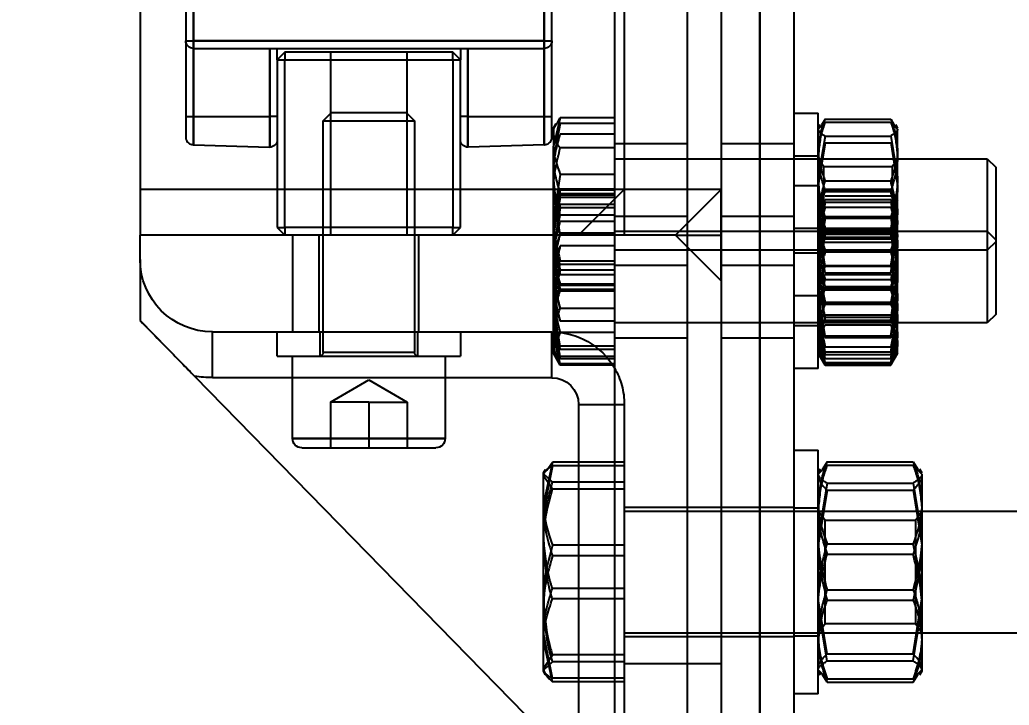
# Model space of a CAD drawing. Header units: metres. Extents: x 0 to 63075, y 0 to 44550.
# Drawn here: x 39040 to 39104.9, y 16351 to 16396 of the extents above; entities that cross this region are included whole.
import ezdxf

# ---------------------------------------------------------------- set-up
doc = ezdxf.new("R2010")
doc.units = ezdxf.units.M
doc.header["$LTSCALE"] = 75
doc.linetypes.add('HIDDEN2', pattern=[4.7625, 3.175, -1.5875])
for name, color, linetype in [('SDM', 7, 'Continuous'), ('SL4', 4, 'Continuous'), ('ST1', 7, 'HIDDEN2')]:
    doc.layers.add(name, color=color, linetype=linetype)
doc.styles.add('ROMANS', font='ROMANS.SHX')
doc.dimstyles.new('75___1-75', dxfattribs={"dimscale": 75, "dimtxt": 2.5, "dimasz": 2, "dimexe": 1.5, "dimexo": 1, "dimgap": 0.5, "dimtad": 1, "dimdec": 0, "dimzin": 12, "dimtxsty": 'ROMANS', "dimcen": 0, "dimclrd": 256, "dimclre": 256, "dimclrt": 3, "dimazin": 3, "dimtfac": 1, "dimtdec": 0, "dimtmove": 0, "dimatfit": 0, "dimfxl": 1, "dimlwd": -1, "dimlwe": -1, "dimarcsym": 0})

# ---------------------------------------------------------------- blocks, each defined once
blk = doc.blocks.new('*D36')
at = {"layer": 'Defpoints', "color": 0, "transparency": 16777216}
for p in [(35489.466, 16728.439), (39220.756, 16728.439), (39078.518, 16285.374)]:
    blk.add_point(p, dxfattribs=at)
at = {"layer": 'SDM', "transparency": 16777216}
for p, q in [((35489.466, 16878.439), (35489.466, 17585.582)), ((39145.756, 16728.439), (35376.966, 16728.439)), ((35489.466, 16285.374), (35489.466, 16728.439)), ((39003.518, 16285.374), (35376.966, 16285.374)), ((35489.466, 16135.374), (35489.466, 15985.374))]:
    blk.add_line(p, q, dxfattribs=at)
for points in [[(35464.466, 16878.439), (35514.466, 16878.439), (35489.466, 16728.439)], [(35464.466, 16135.374), (35514.466, 16135.374), (35489.466, 16285.374)]]:
    blk.add_solid(points, dxfattribs=at)
at = {"layer": 'SDM', "color": 3, "transparency": 16777216, "insert": (35358.216, 17307.01), "char_height": 187.5, "attachment_point": 5, "rotation": 90, "style": 'ROMANS'}
blk.add_mtext('443', dxfattribs=at)
blk = doc.blocks.new('A$C542b401d')
at = {"layer": 'SL4'}
for p, q in [((335.237, 1350), (335.237, 1594)), ((344.762, 1594), (344.762, 1350)), ((375.865, 1475), (375.865, 1444.75)), ((348.865, 1454.5), (348.865, 1465.29)), ((349.365, 1465.29), (349.365, 1454.5)), ((372.365, 1454.5), (372.365, 1465.29)), ((372.865, 1465.29), (372.865, 1454.5)), ((349.365, 1454.5), (348.865, 1454.5)), ((348.865, 1449.54), (348.865, 1454.5)), ((349.365, 1454), (349.365, 1454.5)), ((349.365, 1454.5), (372.365, 1454.5)), ((372.365, 1454), (372.365, 1454.5)), ((372.865, 1454.5), (372.365, 1454.5)), ((372.865, 1454.5), (372.865, 1449.54)), ((372.365, 1454), (349.365, 1454)), ((349.365, 1454), (349.365, 1449.54)), ((354.365, 1449.54), (354.365, 1454)), ((354.865, 1454), (354.865, 1453.25)), ((354.865, 1453.25), (355.365, 1453.75)), ((355.365, 1453.25), (355.365, 1453.75)), ((355.365, 1453.75), (366.365, 1453.75)), ((366.365, 1453.75), (366.365, 1453.25)), ((366.365, 1453.75), (366.865, 1453.25)), ((366.865, 1453.25), (366.865, 1454)), ((367.365, 1454), (367.365, 1449.54)), ((372.365, 1449.54), (372.365, 1454)), ((355.365, 1453.25), (354.865, 1453.25)), ((354.865, 1442.25), (354.865, 1453.25)), ((366.365, 1453.25), (355.365, 1453.25)), ((355.365, 1453.25), (355.365, 1442.25)), ((366.365, 1442.25), (366.365, 1453.25)), ((366.865, 1453.25), (366.365, 1453.25)), ((366.865, 1453.25), (366.865, 1442.25)), ((344.762, 1449.446), (348.316, 1449.446)), ((348.316, 1449.446), (348.762, 1447.59)), ((348.526, 1449.067), (348.316, 1449.446)), ((349.365, 1449.54), (348.865, 1449.54)), ((348.865, 1448.18), (348.865, 1449.54)), ((349.365, 1449.54), (349.365, 1447.68)), ((354.365, 1449.54), (349.365, 1449.54)), ((354.365, 1447.517), (354.365, 1449.54)), ((354.365, 1449.54), (354.865, 1449.54)), ((366.865, 1449.54), (367.365, 1449.54)), ((367.365, 1449.54), (367.365, 1447.517)), ((372.365, 1449.54), (367.365, 1449.54)), ((372.365, 1447.68), (372.365, 1449.54)), ((372.865, 1449.54), (372.365, 1449.54)), ((372.865, 1449.54), (372.865, 1448.18)), ((348.762, 1448.76), (348.577, 1449.081)), ((348.762, 1448.76), (348.762, 1447.59)), ((348.762, 1442.892), (348.762, 1447.59)), ((349.365, 1447.68), (349.349, 1447.68)), ((349.365, 1447.68), (354.349, 1447.517)), ((354.349, 1447.517), (354.365, 1447.517)), ((367.365, 1447.517), (367.381, 1447.517)), ((372.365, 1447.68), (367.381, 1447.517)), ((372.381, 1447.68), (372.365, 1447.68)), ((344.762, 1445.735), (348.316, 1445.735)), ((348.316, 1445.735), (348.762, 1442.892)), ((348.762, 1444.75), (354.865, 1444.75)), ((366.865, 1444.75), (375.865, 1444.75)), ((375.865, 1444.75), (375.865, 1441.75)), ((348.762, 1439.062), (348.762, 1442.892)), ((355.365, 1442.25), (354.865, 1442.25)), ((355.365, 1441.75), (354.865, 1442.25)), ((355.365, 1441.75), (355.365, 1442.25)), ((355.365, 1442.25), (366.365, 1442.25)), ((366.365, 1442.25), (366.365, 1441.75)), ((366.865, 1442.25), (366.365, 1441.75)), ((366.865, 1442.25), (366.365, 1442.25)), ((348.762, 1441.75), (365.865, 1441.75)), ((365.865, 1441.75), (375.865, 1441.75)), ((365.865, 1441.75), (365.865, 1435.4)), ((375.865, 1440.157), (375.865, 1441.75)), ((344.762, 1440.049), (348.316, 1440.049)), ((348.762, 1438.76), (348.762, 1439.062)), ((348.577, 1438.439), (348.762, 1438.76)), ((344.762, 1438.074), (348.316, 1438.074)), ((348.878, 1432.4), (348.878, 1435.4)), ((365.865, 1435.4), (348.878, 1435.4)), ((354.865, 1435.4), (354.865, 1433.8)), ((371.108, 1435.4), (365.865, 1435.4)), ((366.865, 1433.8), (366.865, 1435.4)), ((371.108, 1432.4), (371.108, 1435.4)), ((366.865, 1433.8), (354.865, 1433.8)), ((355.865, 1433.8), (355.865, 1428.4)), ((365.865, 1428.4), (365.865, 1433.8)), ((372.29, 1432.491), (346.869, 1406.469)), ((355.865, 1432.4), (348.878, 1432.4)), ((371.108, 1432.4), (365.865, 1432.4)), ((347.115, 1430.637), (344.762, 1430.637)), ((347.115, 1430.637), (347.115, 1426.849)), ((355.865, 1428.4), (365.865, 1428.4)), ((365.265, 1427.8), (356.465, 1427.8)), ((344.762, 1426.849), (348.834, 1426.849)), ((348.834, 1426.849), (349.415, 1424.129)), ((349.197, 1426.336), (348.834, 1426.849)), ((349.415, 1426.15), (349.28, 1426.384)), ((349.415, 1424.129), (349.415, 1426.15)), ((349.415, 1417.811), (349.415, 1424.129)), ((344.762, 1421.41), (348.834, 1421.41)), ((349.415, 1413.331), (349.415, 1417.811)), ((344.762, 1414.211), (348.834, 1414.211)), ((348.834, 1414.211), (349.415, 1413.331)), ((349.28, 1412.916), (349.415, 1413.15)), ((349.415, 1413.15), (349.415, 1413.331)), ((344.762, 1412.451), (348.834, 1412.451)), ((347.115, 1412.451), (347.115, 1408.407))]:
    blk.add_line(p, q, dxfattribs=at)
for centre, radius, start, end in [((349.365, 1454.5), 0.5, 180, 270), ((372.365, 1454.5), 0.5, 270, 0), ((371.108, 1440.157), 4.757, 270, 0), ((348.878, 1430.637), 4.762, 90, 149.77349), ((348.878, 1430.637), 1.762, 90, 180), ((371.108, 1440.157), 7.757, 270, 278.76825), ((356.465, 1428.4), 0.6, 180, 270), ((365.265, 1428.4), 0.6, 270, 0)]:
    blk.add_arc(centre, radius, start, end, dxfattribs=at)
for points, knots in [([(349.349, 1447.68), (349.294, 1447.687), (349.183, 1447.702), (349.039, 1447.79), (348.929, 1447.916), (348.875, 1448.052), (348.865, 1448.143), (348.865, 1448.178), (348.865, 1448.18)], [0, 0, 0, 0, 0.212749, 0.425425, 0.640195, 0.859685, 0.99159, 1, 1, 1, 1]), ([(354.365, 1447.517), (354.431, 1447.524), (354.563, 1447.539), (354.728, 1447.655), (354.844, 1447.82), (354.858, 1447.951), (354.865, 1448.017)], [0, 0, 0, 0, 0.25, 0.5, 0.75, 1, 1, 1, 1]), ([(366.865, 1448.017), (366.872, 1447.951), (366.886, 1447.82), (367.002, 1447.655), (367.167, 1447.539), (367.299, 1447.524), (367.365, 1447.517)], [0, 0, 0, 0, 0.25, 0.5, 0.75, 1, 1, 1, 1]), ([(372.865, 1448.18), (372.865, 1448.178), (372.865, 1448.143), (372.855, 1448.052), (372.801, 1447.916), (372.691, 1447.79), (372.547, 1447.702), (372.436, 1447.687), (372.381, 1447.68)], [0, 0, 0, 0, 0.00841, 0.140315, 0.359805, 0.574575, 0.787251, 1, 1, 1, 1]), ([(348.762, 1447.59), (348.762, 1447.546), (348.756, 1446.92), (348.528, 1446.306), (348.316, 1445.735)], [0, 0, 0, 0, 0.0702006, 1, 1, 1, 1]), ([(348.762, 1442.892), (348.762, 1442.824), (348.756, 1441.864), (348.528, 1440.924), (348.316, 1440.049)], [0, 0, 0, 0, 0.070201, 1, 1, 1, 1]), ([(375.865, 1440.157), (375.865, 1439.578), (375.865, 1438.136), (375.865, 1436.894), (375.865, 1436.15)], [0, 0, 0, 0, 0.40124, 1, 1, 1, 1]), ([(348.316, 1440.049), (348.499, 1439.799), (348.736, 1439.473), (348.758, 1439.139), (348.762, 1439.062)], [0, 0, 0, 0, 0.768151, 1, 1, 1, 1]), ([(348.762, 1439.062), (348.706, 1438.798), (348.635, 1438.464), (348.372, 1438.142), (348.316, 1438.074)], [0, 0, 0, 0, 0.788999, 1, 1, 1, 1]), ([(375.865, 1436.15), (375.433, 1435.708), (374.279, 1434.527), (373.105, 1433.325), (372.389, 1432.592), (372.29, 1432.491)], [0, 0, 0, 0, 0.340267, 0.908995, 1, 1, 1, 1]), ([(349.415, 1424.129), (349.414, 1424.065), (349.406, 1423.147), (349.11, 1422.247), (348.834, 1421.41)], [0, 0, 0, 0, 0.0702148, 1, 1, 1, 1]), ([(348.834, 1421.41), (349.069, 1420.51), (349.379, 1419.323), (349.408, 1418.105), (349.415, 1417.811)], [0, 0, 0, 0, 0.758149, 1, 1, 1, 1]), ([(349.415, 1417.811), (349.344, 1416.865), (349.253, 1415.646), (348.911, 1414.473), (348.834, 1414.211)], [0, 0, 0, 0, 0.776287, 1, 1, 1, 1]), ([(349.415, 1413.331), (349.414, 1413.31), (349.406, 1413.013), (349.11, 1412.722), (348.834, 1412.451)], [0, 0, 0, 0, 0.070215, 1, 1, 1, 1])]:
    blk.add_open_spline(points, degree=3, knots=knots, dxfattribs=at)
at = {"layer": 'ST1'}
for p, q in [((335.237, 1594), (335.237, 1350)), ((340, 1594), (340, 1350)), ((333.003, 1584.475), (333.003, 1362.762)), ((337.765, 1584.475), (337.765, 1362.762)), ((344.115, 1542.25), (344.115, 1441.75)), ((349.365, 1454.5), (349.365, 1462.85)), ((372.365, 1462.85), (372.365, 1454.5)), ((349.365, 1454.5), (348.865, 1454.5)), ((349.365, 1454.5), (349.365, 1454)), ((372.365, 1454.5), (349.365, 1454.5)), ((372.865, 1454.5), (372.365, 1454.5)), ((372.365, 1454.5), (372.365, 1454)), ((349.365, 1449.54), (349.365, 1454)), ((354.365, 1454), (354.365, 1449.54)), ((358.365, 1453.75), (358.365, 1441.75)), ((363.365, 1441.75), (363.365, 1453.75)), ((367.365, 1449.54), (367.365, 1454)), ((372.365, 1454), (372.365, 1449.54)), ((326.649, 1449.353), (326.419, 1448.953)), ((330.956, 1449.353), (326.649, 1449.353)), ((330.956, 1449.353), (331.186, 1448.953)), ((331.402, 1442.062), (331.402, 1449.76)), ((333.003, 1449.76), (331.402, 1449.76)), ((349.365, 1449.54), (348.865, 1449.54)), ((349.365, 1447.68), (349.365, 1449.54)), ((354.365, 1449.54), (349.365, 1449.54)), ((354.365, 1449.54), (354.365, 1447.517)), ((354.365, 1449.54), (354.865, 1449.54)), ((358.42, 1449.8), (357.865, 1449.245)), ((363.865, 1449.245), (357.865, 1449.245)), ((357.865, 1449.245), (357.865, 1434.05)), ((363.311, 1449.8), (358.42, 1449.8)), ((363.865, 1449.245), (363.311, 1449.8)), ((363.865, 1434.05), (363.865, 1449.245)), ((366.865, 1449.54), (367.365, 1449.54)), ((367.365, 1447.517), (367.365, 1449.54)), ((372.365, 1449.54), (367.365, 1449.54)), ((372.865, 1449.54), (372.365, 1449.54)), ((372.365, 1449.54), (372.365, 1447.68)), ((326.649, 1449.149), (326.202, 1448.699)), ((326.34, 1448.998), (326.202, 1448.76)), ((326.202, 1445.555), (326.202, 1448.699)), ((330.956, 1449.149), (326.649, 1449.149)), ((330.956, 1449.149), (331.402, 1448.699)), ((331.402, 1448.76), (331.265, 1448.998)), ((344.762, 1449.069), (348.316, 1449.069)), ((348.316, 1449.069), (348.762, 1446.76)), ((326.649, 1448.249), (326.202, 1445.555)), ((330.956, 1448.249), (326.649, 1448.249)), ((330.956, 1448.249), (331.402, 1445.555)), ((344.762, 1448.379), (348.316, 1448.379)), ((326.649, 1447.796), (326.202, 1444.999)), ((330.956, 1447.796), (326.649, 1447.796)), ((330.956, 1447.796), (331.402, 1444.999)), ((337.765, 1447.76), (333.003, 1447.76)), ((344.762, 1447.76), (340, 1447.76)), ((344.762, 1447.471), (348.316, 1447.471)), ((320.317, 1446.76), (319.762, 1446.205)), ((320.317, 1446.76), (320.317, 1440.76)), ((344.762, 1446.76), (320.317, 1446.76)), ((326.553, 1446.26), (326.202, 1446.76)), ((331.377, 1446.76), (331.027, 1446.26)), ((331.377, 1440.76), (331.377, 1446.76)), ((331.402, 1446.76), (331.377, 1446.76)), ((333.003, 1446.96), (331.402, 1446.96)), ((319.762, 1446.205), (319.762, 1441.314)), ((326.553, 1446.26), (326.553, 1441.26)), ((331.027, 1446.26), (326.553, 1446.26)), ((331.027, 1442.188), (331.027, 1446.26)), ((326.202, 1440.616), (326.202, 1445.555)), ((330.956, 1445.318), (326.649, 1445.318)), ((326.649, 1444.773), (326.302, 1443.627)), ((326.653, 1444.781), (326.377, 1444.302)), ((330.956, 1444.773), (326.649, 1444.773)), ((330.956, 1444.766), (326.649, 1444.766)), ((330.956, 1444.659), (326.649, 1444.659)), ((330.956, 1444.647), (326.649, 1444.647)), ((331.228, 1444.302), (330.952, 1444.781)), ((330.956, 1444.773), (331.303, 1443.627)), ((333.003, 1445), (331.402, 1445)), ((340.765, 1441.75), (337.765, 1444.75)), ((337.765, 1444.75), (348.762, 1444.75)), ((340.765, 1441.75), (337.795, 1444.72)), ((337.795, 1444.72), (337.795, 1438.78)), ((344.115, 1444.75), (344.115, 1441.75)), ((347.115, 1441.75), (344.115, 1444.75)), ((344.762, 1444.774), (348.316, 1444.774)), ((344.762, 1444.7), (348.316, 1444.7)), ((348.316, 1444.7), (348.762, 1442.879)), ((348.478, 1444.352), (348.316, 1444.7)), ((348.316, 1441.785), (348.762, 1444.628)), ((354.865, 1444.75), (366.865, 1444.75)), ((326.377, 1444.302), (326.202, 1444)), ((330.956, 1444.616), (326.649, 1444.616)), ((330.956, 1444.333), (326.649, 1444.333)), ((330.956, 1444.081), (326.649, 1444.081)), ((331.402, 1444), (331.228, 1444.302)), ((344.762, 1444.451), (348.316, 1444.451)), ((344.762, 1444.361), (348.316, 1444.361)), ((344.762, 1444.213), (348.316, 1444.213)), ((348.316, 1444.213), (348.762, 1441.835)), ((348.539, 1444.388), (348.536, 1444.393)), ((348.762, 1444), (348.539, 1444.388)), ((326.649, 1443.915), (326.202, 1441.375)), ((326.649, 1443.582), (326.493, 1443.025)), ((330.956, 1443.915), (326.649, 1443.915)), ((330.956, 1443.582), (326.649, 1443.582)), ((330.956, 1443.915), (331.402, 1441.375)), ((330.956, 1443.582), (331.112, 1443.025)), ((344.762, 1443.756), (348.316, 1443.756)), ((344.762, 1443.536), (348.316, 1443.536)), ((348.316, 1443.536), (348.762, 1440.856)), ((326.649, 1441.626), (326.202, 1443.196)), ((326.649, 1442.864), (326.202, 1440.041)), ((330.956, 1442.967), (326.649, 1442.967)), ((330.956, 1442.864), (326.649, 1442.864)), ((330.956, 1442.861), (326.649, 1442.861)), ((330.956, 1441.626), (331.402, 1443.196)), ((330.956, 1442.864), (331.402, 1440.041)), ((337.765, 1443), (333.003, 1443)), ((344.762, 1443), (340, 1443)), ((344.762, 1443.069), (348.316, 1443.069)), ((348.714, 1441.146), (348.316, 1443.069)), ((326.426, 1442.644), (326.202, 1440.915)), ((326.649, 1439.724), (326.277, 1442.057)), ((330.956, 1442.202), (326.649, 1442.202)), ((330.956, 1442.14), (326.649, 1442.14)), ((330.956, 1439.724), (331.328, 1442.057)), ((331.027, 1441.26), (331.027, 1442.188)), ((331.179, 1442.644), (331.402, 1440.915)), ((333.003, 1442.2), (331.402, 1442.2)), ((331.402, 1437.76), (331.402, 1442.062)), ((344.762, 1442.643), (348.316, 1442.643)), ((320.317, 1442), (319.762, 1441.445)), ((344.762, 1442), (320.317, 1442)), ((326.553, 1441.5), (326.202, 1442)), ((326.649, 1439.271), (326.202, 1441.965)), ((326.466, 1441.41), (326.649, 1440.649)), ((326.501, 1441.056), (326.649, 1441.951)), ((326.649, 1441.822), (326.553, 1441.199)), ((331.027, 1441.5), (326.553, 1441.5)), ((330.956, 1441.951), (326.649, 1441.951)), ((330.956, 1441.822), (326.649, 1441.822)), ((330.956, 1441.626), (326.649, 1441.626)), ((330.956, 1439.271), (331.402, 1441.965)), ((331.104, 1441.056), (330.956, 1441.951)), ((330.956, 1441.822), (331.031, 1441.338)), ((331.139, 1441.41), (330.956, 1440.649)), ((331.377, 1442), (331.027, 1441.5)), ((337.765, 1438.75), (340.765, 1441.75)), ((340.765, 1441.75), (337.765, 1441.75)), ((337.795, 1438.78), (340.765, 1441.75)), ((340.765, 1441.75), (344.115, 1441.75)), ((340.765, 1441.75), (348.762, 1441.75)), ((344.115, 1441.75), (347.115, 1441.75)), ((344.762, 1441.887), (348.316, 1441.887)), ((344.762, 1441.785), (348.316, 1441.785)), ((357.615, 1441.75), (357.615, 1435.4)), ((364.115, 1435.4), (364.115, 1441.75)), ((319.762, 1441.314), (320.317, 1440.76)), ((319.762, 1441.314), (319.762, 1436.554)), ((320.317, 1440.76), (320.317, 1436)), ((320.317, 1440.76), (344.762, 1440.76)), ((326.202, 1440.76), (326.553, 1441.26)), ((326.553, 1441.26), (326.553, 1436.5)), ((326.553, 1441.26), (331.027, 1441.26)), ((330.956, 1440.783), (326.649, 1440.783)), ((331.027, 1437.688), (331.027, 1441.26)), ((331.027, 1441.26), (331.377, 1440.76)), ((331.377, 1436), (331.377, 1440.8)), ((344.762, 1441.057), (348.316, 1441.057)), ((326.202, 1440.159), (326.222, 1439.74)), ((326.202, 1440.616), (326.202, 1438.762)), ((326.649, 1440.649), (326.587, 1440.418)), ((330.956, 1440.649), (326.649, 1440.649)), ((330.956, 1440.649), (331.018, 1440.418)), ((331.402, 1440.159), (331.383, 1439.74)), ((331.402, 1440.56), (333.003, 1440.56)), ((326.303, 1439.586), (326.202, 1438.936)), ((330.956, 1439.751), (326.649, 1439.751)), ((330.956, 1439.724), (326.649, 1439.724)), ((331.275, 1439.757), (331.402, 1438.936)), ((333.003, 1439.76), (337.765, 1439.76)), ((340, 1439.76), (344.762, 1439.76)), ((344.762, 1439.825), (348.316, 1439.825)), ((344.762, 1439.457), (348.316, 1439.457)), ((348.316, 1438.074), (348.762, 1439.93)), ((348.361, 1439.24), (348.316, 1439.457)), ((326.338, 1438.944), (326.202, 1437.841)), ((326.649, 1438.371), (326.202, 1438.821)), ((326.202, 1436.377), (326.202, 1438.821)), ((330.956, 1439.271), (326.649, 1439.271)), ((330.956, 1439.166), (326.649, 1439.166)), ((330.956, 1438.834), (326.649, 1438.834)), ((330.956, 1438.371), (331.402, 1438.821)), ((331.267, 1438.944), (331.402, 1437.841)), ((331.377, 1438.956), (331.402, 1438.743)), ((344.762, 1439.141), (348.316, 1439.141)), ((348.762, 1438.207), (348.762, 1438.796)), ((330.956, 1438.371), (326.649, 1438.371)), ((330.956, 1438.249), (326.649, 1438.249)), ((330.956, 1438.167), (326.649, 1438.167)), ((344.762, 1438.451), (348.316, 1438.451)), ((344.762, 1438.175), (348.316, 1438.175)), ((344.762, 1438.543), (348.316, 1438.543)), ((348.762, 1434.328), (348.762, 1438.207)), ((326.649, 1435.136), (326.202, 1437.959)), ((326.323, 1438.018), (326.649, 1436.049)), ((326.506, 1438.061), (326.649, 1437.351)), ((331.099, 1438.061), (330.956, 1437.351)), ((331.282, 1438.018), (330.956, 1436.049)), ((330.956, 1435.136), (331.402, 1437.959)), ((331.027, 1436.5), (331.027, 1437.688)), ((331.402, 1433), (331.402, 1437.76)), ((331.402, 1437.76), (333.003, 1437.76)), ((326.202, 1437.085), (326.234, 1436.449)), ((326.649, 1436.178), (326.505, 1437.109)), ((326.564, 1436.998), (326.649, 1437.351)), ((330.956, 1437.351), (326.649, 1437.351)), ((330.956, 1437.217), (326.649, 1437.217)), ((331.041, 1436.998), (330.956, 1437.351)), ((330.956, 1436.178), (331.1, 1437.109)), ((331.402, 1437.085), (331.371, 1436.449)), ((344.762, 1436.943), (348.316, 1436.943)), ((348.316, 1434.464), (348.762, 1437.144)), ((319.762, 1436.554), (320.317, 1436)), ((326.649, 1436.374), (326.202, 1434.804)), ((326.649, 1434.085), (326.202, 1436.625)), ((326.202, 1436), (326.553, 1436.5)), ((326.202, 1434.002), (326.202, 1436.377)), ((326.553, 1436.5), (331.027, 1436.5)), ((330.956, 1436.374), (326.649, 1436.374)), ((330.956, 1434.085), (331.402, 1436.625)), ((330.956, 1436.374), (331.402, 1434.804)), ((331.027, 1436.5), (331.377, 1436)), ((320.317, 1436), (344.762, 1436)), ((326.233, 1435.802), (326.202, 1435.958)), ((326.305, 1436.043), (326.649, 1434.418)), ((330.956, 1436.178), (326.649, 1436.178)), ((330.956, 1436.049), (326.649, 1436.049)), ((330.956, 1435.86), (326.649, 1435.86)), ((331.3, 1436.043), (330.956, 1434.418)), ((331.372, 1435.802), (331.402, 1435.958)), ((331.402, 1435.8), (333.003, 1435.8)), ((344.762, 1436.113), (348.316, 1436.113)), ((348.316, 1433.787), (348.762, 1436.165)), ((375.865, 1436.15), (372.29, 1432.491)), ((326.649, 1433.384), (326.202, 1435.367)), ((326.649, 1433.667), (326.325, 1435.327)), ((330.956, 1435.136), (326.649, 1435.136)), ((330.956, 1435.033), (326.649, 1435.033)), ((330.956, 1433.384), (331.402, 1435.367)), ((330.956, 1433.667), (331.28, 1435.327)), ((333.003, 1435), (337.765, 1435)), ((340, 1435), (344.762, 1435)), ((344.762, 1435.357), (348.316, 1435.357)), ((348.316, 1435.357), (348.762, 1434.328)), ((348.316, 1433.3), (348.762, 1435.121)), ((357.665, 1435.4), (357.665, 1433.8)), ((364.065, 1433.8), (364.065, 1435.4)), ((326.649, 1433.234), (326.202, 1434.547)), ((326.649, 1433.227), (326.302, 1434.373)), ((330.956, 1434.418), (326.649, 1434.418)), ((330.956, 1433.234), (331.402, 1434.547)), ((330.956, 1433.227), (331.303, 1434.373)), ((344.762, 1434.464), (348.316, 1434.464)), ((348.467, 1433.647), (348.762, 1434.328)), ((348.762, 1434), (348.762, 1434.328)), ((326.649, 1433.353), (326.202, 1434.244)), ((326.202, 1434), (326.202, 1434.002)), ((326.649, 1433.919), (326.202, 1434.002)), ((326.202, 1434), (326.377, 1433.698)), ((326.377, 1433.698), (326.653, 1433.219)), ((330.956, 1434.085), (326.649, 1434.085)), ((330.956, 1433.919), (326.649, 1433.919)), ((330.956, 1433.667), (326.649, 1433.667)), ((330.952, 1433.219), (331.228, 1433.698)), ((330.956, 1433.919), (331.402, 1434.002)), ((330.956, 1433.353), (331.151, 1433.742)), ((331.228, 1433.698), (331.402, 1434)), ((344.762, 1433.639), (348.316, 1433.639)), ((344.762, 1434.244), (348.316, 1434.244)), ((344.762, 1433.787), (348.316, 1433.787)), ((348.316, 1433.226), (348.539, 1433.612)), ((348.539, 1433.612), (348.762, 1434)), ((348.762, 1434.051), (348.762, 1434.016)), ((348.762, 1434), (348.762, 1434.016)), ((357.865, 1434.05), (363.865, 1434.05)), ((330.956, 1433.384), (326.649, 1433.384)), ((330.956, 1433.353), (326.649, 1433.353)), ((330.956, 1433.234), (326.649, 1433.234)), ((330.956, 1433.227), (326.649, 1433.227)), ((331.402, 1433), (333.003, 1433)), ((344.762, 1433.3), (348.316, 1433.3)), ((344.762, 1433.226), (348.316, 1433.226)), ((365.865, 1432.4), (355.865, 1432.4)), ((360.865, 1432.249), (358.355, 1430.8)), ((363.375, 1430.8), (360.865, 1432.249)), ((344.115, 1430.637), (344.115, 1413.65)), ((344.762, 1430.637), (344.115, 1430.637)), ((359.61, 1430.8), (358.355, 1430.8)), ((358.355, 1430.8), (358.355, 1427.8)), ((360.865, 1430.8), (359.61, 1430.8)), ((360.865, 1430.8), (362.12, 1430.8)), ((360.865, 1430.8), (360.865, 1427.8)), ((362.12, 1430.8), (363.375, 1430.8)), ((363.375, 1430.8), (363.375, 1427.8)), ((365.865, 1428.4), (355.865, 1428.4)), ((331.402, 1417.386), (331.402, 1427.65)), ((333.003, 1427.65), (331.402, 1427.65)), ((325.183, 1426.655), (324.603, 1426.071)), ((325.183, 1426.876), (324.859, 1426.358)), ((330.822, 1426.876), (325.183, 1426.876)), ((330.822, 1426.655), (325.183, 1426.655)), ((330.822, 1426.876), (331.146, 1426.358)), ((330.822, 1426.655), (331.402, 1426.071)), ((344.115, 1426.849), (344.762, 1426.849)), ((344.115, 1426.619), (348.834, 1426.619)), ((347.115, 1426.849), (347.115, 1412.451)), ((348.834, 1426.619), (349.415, 1423.671)), ((324.757, 1426.417), (324.603, 1426.15)), ((324.603, 1426.071), (324.603, 1421.984)), ((331.402, 1426.15), (331.248, 1426.417)), ((348.834, 1425.547), (349.415, 1426.083)), ((348.834, 1425.089), (349.415, 1425.969)), ((325.183, 1425.486), (324.603, 1421.984)), ((330.822, 1425.486), (325.183, 1425.486)), ((330.822, 1425.486), (331.402, 1421.984)), ((344.115, 1425.547), (348.834, 1425.547)), ((325.183, 1425.021), (324.603, 1421.408)), ((330.822, 1425.021), (325.183, 1425.021)), ((330.822, 1425.021), (331.402, 1421.408)), ((344.115, 1425.089), (348.834, 1425.089)), ((337.765, 1423.9), (333.003, 1423.9)), ((344.115, 1423.9), (337.765, 1423.9)), ((344.115, 1423.65), (314.806, 1423.65)), ((325.023, 1423.05), (324.603, 1423.65)), ((331.377, 1423.65), (330.957, 1423.05)), ((331.377, 1415.65), (331.377, 1423.65)), ((331.402, 1423.65), (331.377, 1423.65)), ((333.003, 1423.85), (331.402, 1423.85)), ((325.023, 1423.05), (325.023, 1416.25)), ((330.957, 1423.05), (325.023, 1423.05)), ((330.957, 1417.512), (330.957, 1423.05)), ((324.603, 1421.984), (324.603, 1415.563)), ((330.822, 1421.505), (325.183, 1421.505)), ((344.115, 1421.41), (344.762, 1421.41)), ((330.822, 1420.819), (325.183, 1420.819)), ((344.115, 1420.722), (348.834, 1420.722)), ((330.822, 1418.481), (325.183, 1418.481)), ((344.115, 1418.578), (348.834, 1418.578)), ((325.183, 1414.279), (324.603, 1417.892)), ((330.822, 1417.795), (325.183, 1417.795)), ((330.822, 1414.279), (331.402, 1417.892)), ((330.957, 1416.25), (330.957, 1417.512)), ((331.402, 1411.65), (331.402, 1417.386)), ((344.115, 1417.89), (348.834, 1417.89)), ((325.183, 1413.814), (324.603, 1417.316)), ((330.822, 1413.814), (331.402, 1417.316)), ((324.603, 1415.65), (325.023, 1416.25)), ((325.023, 1416.25), (330.957, 1416.25)), ((330.957, 1416.25), (331.377, 1415.65)), ((314.806, 1415.65), (344.115, 1415.65)), ((324.603, 1415.563), (324.603, 1413.152)), ((331.402, 1415.45), (333.003, 1415.45)), ((348.834, 1412.681), (349.415, 1415.629)), ((333.003, 1415.4), (337.765, 1415.4)), ((337.765, 1415.4), (344.115, 1415.4)), ((348.834, 1412.451), (349.415, 1415.171)), ((330.822, 1414.279), (325.183, 1414.279)), ((344.115, 1414.211), (344.762, 1414.211)), ((330.822, 1413.814), (325.183, 1413.814)), ((344.115, 1413.65), (337.765, 1413.65)), ((344.115, 1413.753), (348.834, 1413.753)), ((344.115, 1413.65), (344.115, 1408.407)), ((348.834, 1413.753), (349.415, 1413.217)), ((325.183, 1412.645), (324.603, 1413.229)), ((324.603, 1413.15), (324.757, 1412.883)), ((325.183, 1412.424), (324.859, 1412.942)), ((330.822, 1412.645), (331.402, 1413.229)), ((330.822, 1412.424), (331.146, 1412.942)), ((331.248, 1412.883), (331.402, 1413.15)), ((330.822, 1412.645), (325.183, 1412.645)), ((330.822, 1412.424), (325.183, 1412.424)), ((344.115, 1412.681), (348.834, 1412.681)), ((344.115, 1412.451), (344.762, 1412.451)), ((331.402, 1411.65), (333.003, 1411.65))]:
    blk.add_line(p, q, dxfattribs=at)
for centre, radius, start, end in [((357.615, 1434.05), 0.25, 270, 0), ((364.115, 1434.05), 0.25, 180, 270), ((348.878, 1430.637), 4.762, 149.77349, 180)]:
    blk.add_arc(centre, radius, start, end, dxfattribs=at)
for points, knots in [([(326.649, 1449.353), (326.582, 1449.184), (326.32, 1448.526), (326.253, 1447.843), (326.202, 1447.336)], [0, 0, 0, 0, 0.257551, 1, 1, 1, 1]), ([(330.956, 1449.353), (331.023, 1449.184), (331.285, 1448.526), (331.352, 1447.843), (331.402, 1447.336)], [0, 0, 0, 0, 0.257551, 1, 1, 1, 1]), ([(326.649, 1449.149), (326.582, 1448.96), (326.32, 1448.229), (326.253, 1447.468), (326.202, 1446.904)], [0, 0, 0, 0, 0.257551, 1, 1, 1, 1]), ([(326.202, 1448.699), (326.203, 1448.688), (326.209, 1448.536), (326.437, 1448.388), (326.649, 1448.249)], [0, 0, 0, 0, 0.0702006, 1, 1, 1, 1]), ([(330.956, 1449.149), (331.023, 1448.96), (331.285, 1448.229), (331.352, 1447.468), (331.402, 1446.904)], [0, 0, 0, 0, 0.257551, 1, 1, 1, 1]), ([(331.402, 1448.699), (331.402, 1448.688), (331.396, 1448.536), (331.168, 1448.388), (330.956, 1448.249)], [0, 0, 0, 0, 0.070201, 1, 1, 1, 1]), ([(348.762, 1448.458), (348.76, 1448.536), (348.753, 1448.742), (348.614, 1448.942), (348.526, 1449.067)], [0, 0, 0, 0, 0.376853, 1, 1, 1, 1]), ([(348.316, 1447.471), (348.372, 1447.539), (348.635, 1447.86), (348.706, 1448.195), (348.762, 1448.458)], [0, 0, 0, 0, 0.211001, 1, 1, 1, 1]), ([(348.762, 1445.724), (348.758, 1445.932), (348.736, 1446.831), (348.499, 1447.706), (348.316, 1448.379)], [0, 0, 0, 0, 0.231849, 1, 1, 1, 1]), ([(326.202, 1447.336), (326.209, 1447.152), (326.234, 1446.469), (326.474, 1445.804), (326.649, 1445.318)], [0, 0, 0, 0, 0.268634, 1, 1, 1, 1]), ([(331.402, 1447.336), (331.396, 1447.152), (331.371, 1446.469), (331.131, 1445.804), (330.956, 1445.318)], [0, 0, 0, 0, 0.268634, 1, 1, 1, 1]), ([(348.762, 1444.628), (348.762, 1444.696), (348.756, 1445.656), (348.528, 1446.596), (348.316, 1447.471)], [0, 0, 0, 0, 0.070201, 1, 1, 1, 1]), ([(326.202, 1446.904), (326.209, 1446.7), (326.234, 1445.94), (326.474, 1445.2), (326.649, 1444.659)], [0, 0, 0, 0, 0.268634, 1, 1, 1, 1]), ([(331.402, 1446.904), (331.396, 1446.7), (331.371, 1445.94), (331.131, 1445.2), (330.956, 1444.659)], [0, 0, 0, 0, 0.268634, 1, 1, 1, 1]), ([(348.762, 1446.76), (348.762, 1446.705), (348.756, 1445.925), (348.528, 1445.161), (348.316, 1444.451)], [0, 0, 0, 0, 0.070201, 1, 1, 1, 1]), ([(326.202, 1445.555), (326.203, 1445.491), (326.209, 1444.581), (326.437, 1443.69), (326.649, 1442.861)], [0, 0, 0, 0, 0.0702006, 1, 1, 1, 1]), ([(326.202, 1442.521), (326.203, 1442.587), (326.209, 1443.532), (326.437, 1444.457), (326.649, 1445.318)], [0, 0, 0, 0, 0.070201, 1, 1, 1, 1]), ([(331.402, 1445.555), (331.402, 1445.491), (331.396, 1444.581), (331.168, 1443.69), (330.956, 1442.861)], [0, 0, 0, 0, 0.070201, 1, 1, 1, 1]), ([(331.402, 1442.521), (331.402, 1442.587), (331.396, 1443.532), (331.168, 1444.457), (330.956, 1445.318)], [0, 0, 0, 0, 0.070201, 1, 1, 1, 1]), ([(348.316, 1443.069), (348.372, 1443.252), (348.635, 1444.116), (348.706, 1445.015), (348.762, 1445.724)], [0, 0, 0, 0, 0.211001, 1, 1, 1, 1]), ([(326.202, 1443.196), (326.203, 1443.233), (326.209, 1443.763), (326.437, 1444.283), (326.649, 1444.766)], [0, 0, 0, 0, 0.0702006, 1, 1, 1, 1]), ([(326.202, 1444.999), (326.203, 1444.933), (326.209, 1443.988), (326.437, 1443.063), (326.649, 1442.202)], [0, 0, 0, 0, 0.070201, 1, 1, 1, 1]), ([(326.649, 1444.773), (326.582, 1444.655), (326.32, 1444.195), (326.253, 1443.717), (326.202, 1443.362)], [0, 0, 0, 0, 0.257551, 1, 1, 1, 1]), ([(326.202, 1441.965), (326.203, 1442.029), (326.209, 1442.939), (326.437, 1443.83), (326.649, 1444.659)], [0, 0, 0, 0, 0.070201, 1, 1, 1, 1]), ([(331.402, 1444.999), (331.402, 1444.933), (331.396, 1443.988), (331.168, 1443.063), (330.956, 1442.202)], [0, 0, 0, 0, 0.070201, 1, 1, 1, 1]), ([(330.956, 1444.773), (331.023, 1444.655), (331.285, 1444.195), (331.352, 1443.717), (331.402, 1443.362)], [0, 0, 0, 0, 0.2575513, 1, 1, 1, 1]), ([(331.402, 1443.196), (331.402, 1443.233), (331.396, 1443.763), (331.168, 1444.283), (330.956, 1444.766)], [0, 0, 0, 0, 0.070201, 1, 1, 1, 1]), ([(331.402, 1441.965), (331.402, 1442.029), (331.396, 1442.939), (331.168, 1443.83), (330.956, 1444.659)], [0, 0, 0, 0, 0.070201, 1, 1, 1, 1]), ([(326.649, 1444.081), (326.582, 1443.875), (326.32, 1443.073), (326.253, 1442.241), (326.202, 1441.623)], [0, 0, 0, 0, 0.257551, 1, 1, 1, 1]), ([(330.956, 1444.081), (331.023, 1443.875), (331.285, 1443.073), (331.352, 1442.241), (331.402, 1441.623)], [0, 0, 0, 0, 0.257551, 1, 1, 1, 1]), ([(348.316, 1444.451), (348.499, 1443.778), (348.736, 1442.902), (348.758, 1442.004), (348.762, 1441.796)], [0, 0, 0, 0, 0.768151, 1, 1, 1, 1]), ([(348.762, 1442.093), (348.758, 1442.271), (348.736, 1443.038), (348.499, 1443.786), (348.316, 1444.361)], [0, 0, 0, 0, 0.231849, 1, 1, 1, 1]), ([(326.202, 1443.453), (326.203, 1443.422), (326.209, 1442.978), (326.437, 1442.544), (326.649, 1442.14)], [0, 0, 0, 0, 0.070201, 1, 1, 1, 1]), ([(331.402, 1443.453), (331.402, 1443.422), (331.396, 1442.978), (331.168, 1442.544), (330.956, 1442.14)], [0, 0, 0, 0, 0.070201, 1, 1, 1, 1]), ([(348.316, 1443.756), (348.499, 1443.096), (348.736, 1442.236), (348.758, 1441.354), (348.762, 1441.15)], [0, 0, 0, 0, 0.768151, 1, 1, 1, 1]), ([(348.762, 1441.15), (348.758, 1441.354), (348.736, 1442.236), (348.499, 1443.096), (348.316, 1443.756)], [0, 0, 0, 0, 0.231849, 1, 1, 1, 1]), ([(326.649, 1442.967), (326.582, 1442.731), (326.32, 1441.816), (326.253, 1440.865), (326.202, 1440.159)], [0, 0, 0, 0, 0.257551, 1, 1, 1, 1]), ([(326.202, 1443.298), (326.203, 1443.263), (326.209, 1442.764), (326.437, 1442.276), (326.649, 1441.822)], [0, 0, 0, 0, 0.070201, 1, 1, 1, 1]), ([(326.649, 1442.861), (326.582, 1442.672), (326.32, 1441.941), (326.253, 1441.18), (326.202, 1440.616)], [0, 0, 0, 0, 0.257551, 1, 1, 1, 1]), ([(326.202, 1442.715), (326.209, 1442.539), (326.234, 1441.885), (326.474, 1441.249), (326.649, 1440.783)], [0, 0, 0, 0, 0.268634, 1, 1, 1, 1]), ([(331.402, 1443.298), (331.402, 1443.263), (331.396, 1442.764), (331.168, 1442.276), (330.956, 1441.822)], [0, 0, 0, 0, 0.0702006, 1, 1, 1, 1]), ([(330.956, 1442.967), (331.023, 1442.731), (331.285, 1441.816), (331.352, 1440.865), (331.402, 1440.159)], [0, 0, 0, 0, 0.257551, 1, 1, 1, 1]), ([(330.956, 1442.861), (331.023, 1442.672), (331.285, 1441.941), (331.352, 1441.18), (331.402, 1440.616)], [0, 0, 0, 0, 0.257551, 1, 1, 1, 1]), ([(331.402, 1442.715), (331.396, 1442.539), (331.371, 1441.885), (331.131, 1441.249), (330.956, 1440.783)], [0, 0, 0, 0, 0.268634, 1, 1, 1, 1]), ([(326.202, 1442.633), (326.2, 1442.586), (326.196, 1442.514), (326.216, 1442.443), (326.222, 1442.419)], [0, 0, 0, 0, 0.6573363, 1, 1, 1, 1]), ([(326.649, 1442.14), (326.582, 1441.898), (326.32, 1440.958), (326.253, 1439.982), (326.202, 1439.257)], [0, 0, 0, 0, 0.2575513, 1, 1, 1, 1]), ([(330.956, 1442.14), (331.023, 1441.898), (331.285, 1440.958), (331.352, 1439.982), (331.402, 1439.257)], [0, 0, 0, 0, 0.2575513, 1, 1, 1, 1]), ([(331.402, 1442.633), (331.405, 1442.586), (331.409, 1442.514), (331.389, 1442.443), (331.383, 1442.419)], [0, 0, 0, 0, 0.657336, 1, 1, 1, 1]), ([(348.762, 1439.793), (348.758, 1440.016), (348.736, 1440.981), (348.499, 1441.921), (348.316, 1442.643)], [0, 0, 0, 0, 0.2318493, 1, 1, 1, 1]), ([(348.316, 1439.825), (348.372, 1439.981), (348.635, 1440.719), (348.706, 1441.487), (348.762, 1442.093)], [0, 0, 0, 0, 0.211001, 1, 1, 1, 1]), ([(348.316, 1441.887), (348.499, 1441.155), (348.736, 1440.203), (348.758, 1439.226), (348.762, 1439)], [0, 0, 0, 0, 0.768151, 1, 1, 1, 1]), ([(348.762, 1441.835), (348.762, 1441.778), (348.756, 1440.975), (348.528, 1440.188), (348.316, 1439.457)], [0, 0, 0, 0, 0.0702006, 1, 1, 1, 1]), ([(348.762, 1439.93), (348.762, 1439.974), (348.756, 1440.6), (348.528, 1441.214), (348.316, 1441.785)], [0, 0, 0, 0, 0.070201, 1, 1, 1, 1]), ([(348.712, 1441.425), (348.664, 1440.841), (348.601, 1440.067), (348.372, 1439.324), (348.316, 1439.141)], [0, 0, 0, 0, 0.754949, 1, 1, 1, 1]), ([(326.202, 1441.375), (326.203, 1441.314), (326.209, 1440.457), (326.437, 1439.616), (326.649, 1438.834)], [0, 0, 0, 0, 0.070201, 1, 1, 1, 1]), ([(326.202, 1437.959), (326.203, 1438.026), (326.209, 1438.98), (326.437, 1439.914), (326.649, 1440.783)], [0, 0, 0, 0, 0.070201, 1, 1, 1, 1]), ([(331.402, 1441.375), (331.402, 1441.314), (331.396, 1440.457), (331.168, 1439.616), (330.956, 1438.834)], [0, 0, 0, 0, 0.0702006, 1, 1, 1, 1]), ([(331.402, 1437.959), (331.402, 1438.026), (331.396, 1438.98), (331.168, 1439.914), (330.956, 1440.783)], [0, 0, 0, 0, 0.070201, 1, 1, 1, 1]), ([(348.762, 1441.15), (348.706, 1440.454), (348.635, 1439.571), (348.372, 1438.723), (348.316, 1438.543)], [0, 0, 0, 0, 0.788999, 1, 1, 1, 1]), ([(348.316, 1438.543), (348.372, 1438.723), (348.635, 1439.571), (348.706, 1440.454), (348.762, 1441.15)], [0, 0, 0, 0, 0.211001, 1, 1, 1, 1]), ([(348.762, 1438.207), (348.758, 1438.431), (348.736, 1439.395), (348.499, 1440.335), (348.316, 1441.057)], [0, 0, 0, 0, 0.231849, 1, 1, 1, 1]), ([(348.316, 1441.057), (348.499, 1440.335), (348.736, 1439.395), (348.758, 1438.431), (348.762, 1438.207)], [0, 0, 0, 0, 0.768151, 1, 1, 1, 1]), ([(348.762, 1440.856), (348.762, 1440.792), (348.756, 1439.887), (348.528, 1439), (348.316, 1438.175)], [0, 0, 0, 0, 0.070201, 1, 1, 1, 1]), ([(326.202, 1440.616), (326.209, 1440.412), (326.234, 1439.652), (326.474, 1438.912), (326.649, 1438.371)], [0, 0, 0, 0, 0.268634, 1, 1, 1, 1]), ([(326.202, 1439.064), (326.203, 1439.133), (326.203, 1439.643), (326.32, 1440.142), (326.421, 1440.575)], [0, 0, 0, 0, 0.1342583, 1, 1, 1, 1]), ([(326.202, 1440.184), (326.209, 1440.001), (326.234, 1439.318), (326.474, 1438.653), (326.649, 1438.167)], [0, 0, 0, 0, 0.2686336, 1, 1, 1, 1]), ([(331.402, 1440.616), (331.396, 1440.412), (331.371, 1439.652), (331.131, 1438.912), (330.956, 1438.371)], [0, 0, 0, 0, 0.268634, 1, 1, 1, 1]), ([(331.402, 1440.184), (331.396, 1440.001), (331.371, 1439.318), (331.131, 1438.653), (330.956, 1438.167)], [0, 0, 0, 0, 0.268634, 1, 1, 1, 1]), ([(331.402, 1439.064), (331.402, 1439.133), (331.402, 1439.643), (331.285, 1440.142), (331.184, 1440.575)], [0, 0, 0, 0, 0.134258, 1, 1, 1, 1]), ([(326.202, 1440.041), (326.203, 1439.974), (326.209, 1439.02), (326.437, 1438.086), (326.649, 1437.217)], [0, 0, 0, 0, 0.070201, 1, 1, 1, 1]), ([(326.649, 1439.751), (326.582, 1439.527), (326.32, 1438.658), (326.253, 1437.755), (326.202, 1437.085)], [0, 0, 0, 0, 0.2575513, 1, 1, 1, 1]), ([(331.402, 1440.041), (331.402, 1439.974), (331.396, 1439.02), (331.168, 1438.086), (330.956, 1437.217)], [0, 0, 0, 0, 0.070201, 1, 1, 1, 1]), ([(330.956, 1439.751), (331.023, 1439.527), (331.285, 1438.658), (331.352, 1437.755), (331.402, 1437.085)], [0, 0, 0, 0, 0.2575513, 1, 1, 1, 1]), ([(348.762, 1437.144), (348.762, 1437.208), (348.756, 1438.113), (348.528, 1439), (348.316, 1439.825)], [0, 0, 0, 0, 0.0702006, 1, 1, 1, 1]), ([(348.762, 1439.793), (348.706, 1439.031), (348.635, 1438.066), (348.372, 1437.138), (348.316, 1436.943)], [0, 0, 0, 0, 0.788999, 1, 1, 1, 1]), ([(348.316, 1436.943), (348.372, 1437.138), (348.635, 1438.066), (348.706, 1439.031), (348.762, 1439.793)], [0, 0, 0, 0, 0.211001, 1, 1, 1, 1]), ([(348.316, 1439.457), (348.499, 1438.796), (348.736, 1437.937), (348.758, 1437.055), (348.762, 1436.85)], [0, 0, 0, 0, 0.768151, 1, 1, 1, 1]), ([(326.202, 1438.936), (326.201, 1438.867), (326.197, 1438.739), (326.222, 1438.612), (326.234, 1438.554)], [0, 0, 0, 0, 0.5336955, 1, 1, 1, 1]), ([(326.202, 1439.257), (326.209, 1438.994), (326.234, 1438.019), (326.474, 1437.069), (326.649, 1436.374)], [0, 0, 0, 0, 0.2686336, 1, 1, 1, 1]), ([(326.649, 1438.834), (326.582, 1438.628), (326.32, 1437.827), (326.253, 1436.995), (326.202, 1436.377)], [0, 0, 0, 0, 0.257551, 1, 1, 1, 1]), ([(331.402, 1439.257), (331.396, 1438.994), (331.371, 1438.019), (331.131, 1437.069), (330.956, 1436.374)], [0, 0, 0, 0, 0.268634, 1, 1, 1, 1]), ([(330.956, 1438.834), (331.023, 1438.628), (331.285, 1437.827), (331.352, 1436.995), (331.402, 1436.377)], [0, 0, 0, 0, 0.257551, 1, 1, 1, 1]), ([(331.402, 1438.936), (331.404, 1438.867), (331.408, 1438.739), (331.383, 1438.612), (331.371, 1438.554)], [0, 0, 0, 0, 0.533696, 1, 1, 1, 1]), ([(348.762, 1439), (348.706, 1438.229), (348.635, 1437.252), (348.372, 1436.312), (348.316, 1436.113)], [0, 0, 0, 0, 0.788999, 1, 1, 1, 1]), ([(348.316, 1436.113), (348.372, 1436.312), (348.635, 1437.252), (348.706, 1438.229), (348.762, 1439)], [0, 0, 0, 0, 0.211001, 1, 1, 1, 1]), ([(326.202, 1435.958), (326.203, 1436.012), (326.209, 1436.786), (326.437, 1437.544), (326.649, 1438.249)], [0, 0, 0, 0, 0.070201, 1, 1, 1, 1]), ([(331.402, 1435.958), (331.402, 1436.012), (331.396, 1436.786), (331.168, 1437.544), (330.956, 1438.249)], [0, 0, 0, 0, 0.070201, 1, 1, 1, 1]), ([(348.762, 1436.165), (348.762, 1436.222), (348.756, 1437.025), (348.528, 1437.812), (348.316, 1438.543)], [0, 0, 0, 0, 0.070201, 1, 1, 1, 1]), ([(348.762, 1438.207), (348.706, 1437.446), (348.635, 1436.481), (348.372, 1435.553), (348.316, 1435.357)], [0, 0, 0, 0, 0.788999, 1, 1, 1, 1]), ([(348.316, 1438.175), (348.499, 1437.601), (348.736, 1436.852), (348.758, 1436.085), (348.762, 1435.907)], [0, 0, 0, 0, 0.768151, 1, 1, 1, 1]), ([(326.202, 1437.841), (326.209, 1437.586), (326.234, 1436.635), (326.474, 1435.71), (326.649, 1435.033)], [0, 0, 0, 0, 0.268634, 1, 1, 1, 1]), ([(331.402, 1437.841), (331.396, 1437.586), (331.371, 1436.635), (331.131, 1435.71), (330.956, 1435.033)], [0, 0, 0, 0, 0.268634, 1, 1, 1, 1]), ([(326.649, 1437.217), (326.582, 1437.055), (326.32, 1436.425), (326.253, 1435.771), (326.202, 1435.285)], [0, 0, 0, 0, 0.257551, 1, 1, 1, 1]), ([(330.956, 1437.217), (331.023, 1437.055), (331.285, 1436.425), (331.352, 1435.771), (331.402, 1435.285)], [0, 0, 0, 0, 0.257551, 1, 1, 1, 1]), ([(348.762, 1435.121), (348.762, 1435.164), (348.756, 1435.779), (348.528, 1436.382), (348.316, 1436.943)], [0, 0, 0, 0, 0.070201, 1, 1, 1, 1]), ([(348.762, 1436.85), (348.706, 1436.154), (348.635, 1435.272), (348.372, 1434.423), (348.316, 1434.244)], [0, 0, 0, 0, 0.7889992, 1, 1, 1, 1]), ([(326.202, 1436.377), (326.209, 1436.153), (326.234, 1435.321), (326.474, 1434.511), (326.649, 1433.919)], [0, 0, 0, 0, 0.268634, 1, 1, 1, 1]), ([(331.402, 1436.377), (331.396, 1436.153), (331.371, 1435.321), (331.131, 1434.511), (330.956, 1433.919)], [0, 0, 0, 0, 0.268634, 1, 1, 1, 1]), ([(331.402, 1435.367), (331.403, 1435.414), (331.403, 1435.698), (331.309, 1435.976), (331.231, 1436.208)], [0, 0, 0, 0, 0.165754, 1, 1, 1, 1]), ([(326.202, 1435.367), (326.202, 1435.414), (326.201, 1435.662), (326.282, 1435.905), (326.348, 1436.101)], [0, 0, 0, 0, 0.189967, 1, 1, 1, 1]), ([(326.202, 1434.547), (326.203, 1434.578), (326.209, 1435.022), (326.437, 1435.456), (326.649, 1435.86)], [0, 0, 0, 0, 0.070201, 1, 1, 1, 1]), ([(326.202, 1434.702), (326.203, 1434.737), (326.209, 1435.236), (326.437, 1435.724), (326.649, 1436.178)], [0, 0, 0, 0, 0.070201, 1, 1, 1, 1]), ([(331.402, 1434.702), (331.402, 1434.737), (331.396, 1435.236), (331.168, 1435.724), (330.956, 1436.178)], [0, 0, 0, 0, 0.070201, 1, 1, 1, 1]), ([(331.402, 1434.547), (331.402, 1434.578), (331.396, 1435.022), (331.168, 1435.456), (330.956, 1435.86)], [0, 0, 0, 0, 0.070201, 1, 1, 1, 1]), ([(348.762, 1435.907), (348.706, 1435.301), (348.635, 1434.533), (348.372, 1433.795), (348.316, 1433.639)], [0, 0, 0, 0, 0.788999, 1, 1, 1, 1]), ([(326.202, 1435.285), (326.209, 1435.109), (326.234, 1434.455), (326.474, 1433.819), (326.649, 1433.353)], [0, 0, 0, 0, 0.268634, 1, 1, 1, 1]), ([(326.202, 1434.244), (326.203, 1434.266), (326.209, 1434.567), (326.437, 1434.862), (326.649, 1435.136)], [0, 0, 0, 0, 0.0702006, 1, 1, 1, 1]), ([(331.402, 1435.285), (331.396, 1435.109), (331.371, 1434.455), (331.131, 1433.819), (330.956, 1433.353)], [0, 0, 0, 0, 0.268634, 1, 1, 1, 1]), ([(331.402, 1434.244), (331.402, 1434.266), (331.396, 1434.567), (331.168, 1434.862), (330.956, 1435.136)], [0, 0, 0, 0, 0.070201, 1, 1, 1, 1]), ([(326.202, 1434.804), (326.203, 1434.767), (326.209, 1434.237), (326.437, 1433.717), (326.649, 1433.234)], [0, 0, 0, 0, 0.070201, 1, 1, 1, 1]), ([(326.202, 1434.638), (326.209, 1434.51), (326.234, 1434.032), (326.474, 1433.567), (326.649, 1433.227)], [0, 0, 0, 0, 0.268634, 1, 1, 1, 1]), ([(331.402, 1434.804), (331.402, 1434.767), (331.396, 1434.237), (331.168, 1433.717), (330.956, 1433.234)], [0, 0, 0, 0, 0.070201, 1, 1, 1, 1]), ([(331.402, 1434.638), (331.396, 1434.51), (331.371, 1434.032), (331.131, 1433.567), (330.956, 1433.227)], [0, 0, 0, 0, 0.268634, 1, 1, 1, 1]), ([(348.762, 1434.67), (348.762, 1434.636), (348.756, 1434.148), (348.528, 1433.671), (348.316, 1433.226)], [0, 0, 0, 0, 0.070201, 1, 1, 1, 1]), ([(348.762, 1434.328), (348.762, 1434.304), (348.756, 1433.956), (348.528, 1433.616), (348.316, 1433.3)], [0, 0, 0, 0, 0.0702006, 1, 1, 1, 1]), ([(326.202, 1434.002), (326.203, 1434.004), (326.209, 1434.032), (326.437, 1434.059), (326.649, 1434.085)], [0, 0, 0, 0, 0.070201, 1, 1, 1, 1]), ([(331.402, 1434.002), (331.402, 1434.004), (331.396, 1434.032), (331.168, 1434.059), (330.956, 1434.085)], [0, 0, 0, 0, 0.070201, 1, 1, 1, 1]), ([(325.183, 1426.876), (325.095, 1426.65), (324.755, 1425.775), (324.668, 1424.866), (324.603, 1424.19)], [0, 0, 0, 0, 0.257551, 1, 1, 1, 1]), ([(325.183, 1426.655), (325.095, 1426.41), (324.755, 1425.459), (324.668, 1424.471), (324.603, 1423.737)], [0, 0, 0, 0, 0.257551, 1, 1, 1, 1]), ([(330.822, 1426.876), (330.91, 1426.65), (331.25, 1425.775), (331.337, 1424.866), (331.402, 1424.19)], [0, 0, 0, 0, 0.257551, 1, 1, 1, 1]), ([(330.822, 1426.655), (330.91, 1426.41), (331.25, 1425.459), (331.337, 1424.471), (331.402, 1423.737)], [0, 0, 0, 0, 0.257551, 1, 1, 1, 1]), ([(349.415, 1426.083), (349.414, 1426.096), (349.406, 1426.277), (349.11, 1426.454), (348.834, 1426.619)], [0, 0, 0, 0, 0.0702148, 1, 1, 1, 1]), ([(324.603, 1426.071), (324.603, 1426.057), (324.611, 1425.859), (324.908, 1425.666), (325.183, 1425.486)], [0, 0, 0, 0, 0.070215, 1, 1, 1, 1]), ([(324.603, 1425.948), (324.603, 1425.926), (324.611, 1425.613), (324.908, 1425.306), (325.183, 1425.021)], [0, 0, 0, 0, 0.070215, 1, 1, 1, 1]), ([(331.402, 1426.071), (331.402, 1426.057), (331.394, 1425.859), (331.097, 1425.666), (330.822, 1425.486)], [0, 0, 0, 0, 0.070215, 1, 1, 1, 1]), ([(331.402, 1425.948), (331.402, 1425.926), (331.394, 1425.613), (331.097, 1425.306), (330.822, 1425.021)], [0, 0, 0, 0, 0.070215, 1, 1, 1, 1]), ([(349.415, 1425.969), (349.415, 1425.99), (349.416, 1426.114), (349.296, 1426.235), (349.197, 1426.336)], [0, 0, 0, 0, 0.168569, 1, 1, 1, 1]), ([(349.415, 1422.062), (349.408, 1422.348), (349.379, 1423.527), (349.069, 1424.676), (348.834, 1425.547)], [0, 0, 0, 0, 0.241851, 1, 1, 1, 1]), ([(349.415, 1421.489), (349.408, 1421.784), (349.379, 1423.002), (349.069, 1424.189), (348.834, 1425.089)], [0, 0, 0, 0, 0.241851, 1, 1, 1, 1]), ([(324.603, 1424.19), (324.611, 1423.946), (324.643, 1423.037), (324.955, 1422.152), (325.183, 1421.505)], [0, 0, 0, 0, 0.268634, 1, 1, 1, 1]), ([(331.402, 1424.19), (331.394, 1423.946), (331.362, 1423.037), (331.05, 1422.152), (330.822, 1421.505)], [0, 0, 0, 0, 0.268634, 1, 1, 1, 1]), ([(324.603, 1423.737), (324.611, 1423.472), (324.643, 1422.484), (324.955, 1421.522), (325.183, 1420.819)], [0, 0, 0, 0, 0.268634, 1, 1, 1, 1]), ([(331.402, 1423.737), (331.394, 1423.472), (331.362, 1422.484), (331.05, 1421.522), (330.822, 1420.819)], [0, 0, 0, 0, 0.268634, 1, 1, 1, 1]), ([(349.415, 1423.671), (349.414, 1423.601), (349.406, 1422.605), (349.11, 1421.629), (348.834, 1420.722)], [0, 0, 0, 0, 0.0702148, 1, 1, 1, 1]), ([(324.603, 1421.984), (324.603, 1421.9), (324.611, 1420.718), (324.908, 1419.559), (325.183, 1418.481)], [0, 0, 0, 0, 0.070215, 1, 1, 1, 1]), ([(331.402, 1421.984), (331.402, 1421.9), (331.394, 1420.718), (331.097, 1419.559), (330.822, 1418.481)], [0, 0, 0, 0, 0.0702148, 1, 1, 1, 1]), ([(348.834, 1418.578), (348.911, 1418.832), (349.253, 1419.967), (349.344, 1421.147), (349.415, 1422.062)], [0, 0, 0, 0, 0.223713, 1, 1, 1, 1]), ([(324.603, 1417.892), (324.603, 1417.978), (324.611, 1419.198), (324.908, 1420.393), (325.183, 1421.505)], [0, 0, 0, 0, 0.070215, 1, 1, 1, 1]), ([(324.603, 1421.408), (324.603, 1421.322), (324.611, 1420.102), (324.908, 1418.907), (325.183, 1417.795)], [0, 0, 0, 0, 0.0702148, 1, 1, 1, 1]), ([(331.402, 1417.892), (331.402, 1417.978), (331.394, 1419.198), (331.097, 1420.393), (330.822, 1421.505)], [0, 0, 0, 0, 0.0702148, 1, 1, 1, 1]), ([(331.402, 1421.408), (331.402, 1421.322), (331.394, 1420.102), (331.097, 1418.907), (330.822, 1417.795)], [0, 0, 0, 0, 0.070215, 1, 1, 1, 1]), ([(348.834, 1417.89), (348.911, 1418.152), (349.253, 1419.325), (349.344, 1420.543), (349.415, 1421.489)], [0, 0, 0, 0, 0.2237133, 1, 1, 1, 1]), ([(324.603, 1417.316), (324.603, 1417.4), (324.611, 1418.582), (324.908, 1419.741), (325.183, 1420.819)], [0, 0, 0, 0, 0.070215, 1, 1, 1, 1]), ([(331.402, 1417.316), (331.402, 1417.4), (331.394, 1418.582), (331.097, 1419.741), (330.822, 1420.819)], [0, 0, 0, 0, 0.0702148, 1, 1, 1, 1]), ([(348.834, 1420.722), (349.069, 1419.851), (349.379, 1418.702), (349.408, 1417.523), (349.415, 1417.238)], [0, 0, 0, 0, 0.7581486, 1, 1, 1, 1]), ([(325.183, 1418.481), (325.095, 1418.236), (324.755, 1417.285), (324.668, 1416.297), (324.603, 1415.563)], [0, 0, 0, 0, 0.257551, 1, 1, 1, 1]), ([(330.822, 1418.481), (330.91, 1418.236), (331.25, 1417.285), (331.337, 1416.297), (331.402, 1415.563)], [0, 0, 0, 0, 0.2575513, 1, 1, 1, 1]), ([(349.415, 1415.629), (349.414, 1415.699), (349.406, 1416.695), (349.11, 1417.671), (348.834, 1418.578)], [0, 0, 0, 0, 0.070215, 1, 1, 1, 1]), ([(325.183, 1417.795), (325.095, 1417.569), (324.755, 1416.694), (324.668, 1415.785), (324.603, 1415.11)], [0, 0, 0, 0, 0.257551, 1, 1, 1, 1]), ([(330.822, 1417.795), (330.91, 1417.569), (331.25, 1416.694), (331.337, 1415.785), (331.402, 1415.11)], [0, 0, 0, 0, 0.2575513, 1, 1, 1, 1]), ([(349.415, 1415.171), (349.414, 1415.235), (349.406, 1416.153), (349.11, 1417.053), (348.834, 1417.89)], [0, 0, 0, 0, 0.070215, 1, 1, 1, 1]), ([(349.415, 1417.238), (349.344, 1416.322), (349.253, 1415.142), (348.911, 1414.007), (348.834, 1413.753)], [0, 0, 0, 0, 0.776287, 1, 1, 1, 1]), ([(324.603, 1415.563), (324.611, 1415.298), (324.643, 1414.31), (324.955, 1413.348), (325.183, 1412.645)], [0, 0, 0, 0, 0.2686336, 1, 1, 1, 1]), ([(331.402, 1415.563), (331.394, 1415.298), (331.362, 1414.31), (331.05, 1413.348), (330.822, 1412.645)], [0, 0, 0, 0, 0.2686336, 1, 1, 1, 1]), ([(324.603, 1415.11), (324.611, 1414.865), (324.643, 1413.956), (324.955, 1413.071), (325.183, 1412.424)], [0, 0, 0, 0, 0.268634, 1, 1, 1, 1]), ([(331.402, 1415.11), (331.394, 1414.865), (331.362, 1413.956), (331.05, 1413.071), (330.822, 1412.424)], [0, 0, 0, 0, 0.2686336, 1, 1, 1, 1]), ([(324.603, 1413.352), (324.603, 1413.374), (324.611, 1413.687), (324.908, 1413.994), (325.183, 1414.279)], [0, 0, 0, 0, 0.0702148, 1, 1, 1, 1]), ([(331.402, 1413.352), (331.402, 1413.374), (331.394, 1413.687), (331.097, 1413.994), (330.822, 1414.279)], [0, 0, 0, 0, 0.070215, 1, 1, 1, 1]), ([(324.603, 1413.229), (324.603, 1413.243), (324.611, 1413.441), (324.908, 1413.634), (325.183, 1413.814)], [0, 0, 0, 0, 0.0702148, 1, 1, 1, 1]), ([(331.402, 1413.229), (331.402, 1413.243), (331.394, 1413.441), (331.097, 1413.634), (330.822, 1413.814)], [0, 0, 0, 0, 0.070215, 1, 1, 1, 1]), ([(349.415, 1413.217), (349.414, 1413.204), (349.406, 1413.023), (349.11, 1412.846), (348.834, 1412.681)], [0, 0, 0, 0, 0.070215, 1, 1, 1, 1])]:
    blk.add_open_spline(points, degree=3, knots=knots, dxfattribs=at)

msp = doc.modelspace()

# ---------------------------------------------------------------- block references
at = {"layer": 'SDM', "xscale": -1}
msp.add_blockref('A$C542b401d', (39423.755, 14940.137), dxfattribs=at)

# ---------------------------------------------------------------- dimensions: what is measured, and where the dimension line sits
at = {"layer": 'SDM'}
dim = msp.add_linear_dim(base=(35489.466, 16728.439), p1=(39078.518, 16285.374), p2=(39220.756, 16728.439), angle=90, dimstyle='75___1-75', dxfattribs=at)
dim.commit()
dim.dimension.update_dxf_attribs({"geometry": '*D36', "text_midpoint": (35358.216, 17307.01)})

doc.saveas('drawing.dxf')
